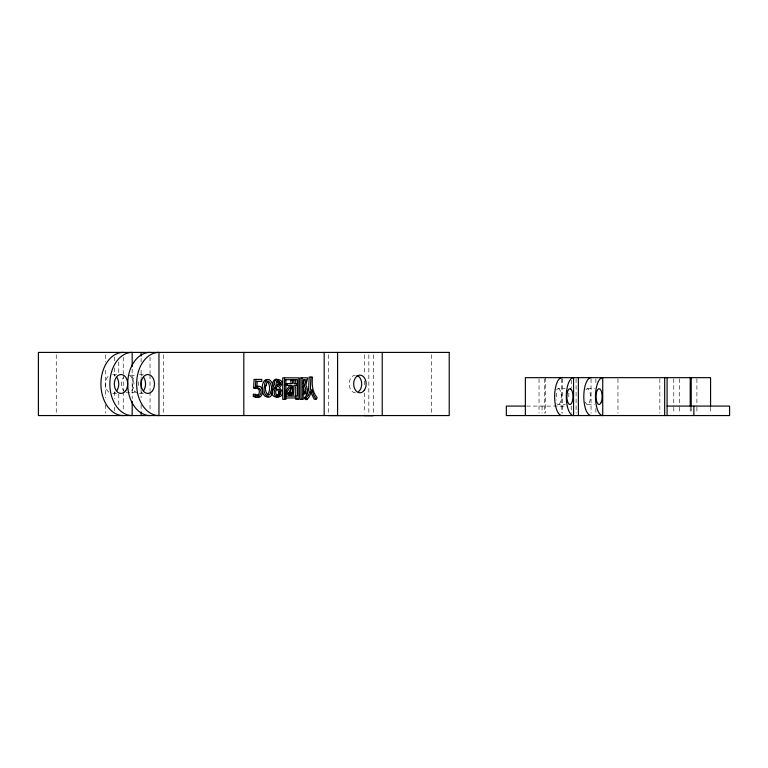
<?xml version="1.0" encoding="UTF-8"?>
<svg xmlns="http://www.w3.org/2000/svg" width="768" height="768" viewBox="0 0 768 768"><rect width="100%" height="100%" fill="white"/><g stroke="black" fill="none" stroke-linecap="round" stroke-linejoin="round"><path stroke-width="0.58" stroke-dasharray="3.84 2.88" d="M116.544 374.506L112.08 374.506A9.475 6.701 -90 0 1 115.43 375.773M143.338 374.506L138.874 374.506A9.475 6.701 -90 0 1 142.224 375.773M556.646 389.933A7.891 3.024 -90 0 1 558.144 388.723L565.142 388.723M587.434 388.714L594.432 388.714M116.544 393.446L112.08 393.446A9.475 6.701 -90 0 0 115.43 392.179M143.338 393.446L138.874 393.446A9.475 6.701 -90 0 0 142.224 392.179M556.858 403.594A7.891 3.024 -90 0 0 557.597 404.304L565.382 404.496M587.434 404.506L594.432 404.506M526.57 406.08L567.667 406.08M558.144 388.723L558.931 388.906A7.891 3.024 -90 0 1 561.274 397.325A7.891 3.024 -90 0 1 558.384 404.496M710.573 407.261L710.573 413.184M696.902 378.845L696.902 406.08M696.902 407.261L696.902 413.184M691.219 407.261L691.219 413.184M690.221 407.261L690.221 413.184M679.555 378.845L679.555 406.08M679.555 407.261L679.555 413.184M673.776 378.845L673.776 406.08M673.776 407.261L673.776 413.184M659.846 378.845L659.846 413.184M617.962 378.845L617.962 413.184M595.891 378.845L595.891 383.587M595.891 408.451L595.891 413.184M591.053 378.845L591.053 413.184M576.086 378.845L576.086 413.184M571.248 380.035L571.248 388.32M571.248 406.08L571.248 413.184M568.829 393.053L568.829 398.976M562.147 378.845L562.147 413.184M561.888 378.845L561.888 413.184M556.378 393.053L556.378 400.157M545.712 377.664L545.712 413.184M544.704 378.845L544.704 413.184M542.054 406.08L542.054 413.184M539.03 378.845L539.03 413.184M431.357 354.787L431.357 413.165M373.306 354.787L373.306 413.213M368.842 354.787L368.842 413.165M364.378 354.787L364.378 375.043M364.378 380.995L364.378 386.957M364.378 392.918L364.378 413.165M328.656 354.787L328.656 413.165M163.43 354.787L163.43 413.165M150.038 357.168L150.038 373.853M150.038 375.043L150.038 390.528M150.038 391.718L150.038 410.784M141.101 358.358L141.101 361.939M141.101 370.272L141.101 378.614M141.101 389.338L141.101 397.68M141.101 404.832L141.101 409.594M132.173 369.082L132.173 398.87M123.245 357.168L123.245 373.853M123.245 375.043L123.245 390.528M123.245 391.718L123.245 410.784M118.781 361.939L118.781 373.853M118.781 394.109L118.781 406.022M114.317 357.168L114.317 360.749M114.317 367.891L114.317 376.234M114.317 391.718L114.317 398.87M114.317 407.213L114.317 410.784M105.379 354.787L105.379 361.939M105.379 370.272L105.379 397.68M105.379 404.832L105.379 413.165M56.266 354.787L56.266 413.165M137.136 393.13A9.475 6.701 -90 0 1 132.23 385.21A9.475 6.701 -90 0 1 135.523 375.773M108.73 392.179A9.475 6.701 -90 0 1 108.73 375.773M585.926 389.77A7.891 3.024 -90 0 1 589.91 392.083A7.891 3.024 -90 0 1 589.373 402.653A7.891 3.024 -90 0 1 585.293 402.192M355.45 392.822A8.842 6.25 -90 0 1 349.2 383.981A8.842 6.25 -90 0 1 355.45 375.139M129.331 375.437A8.842 6.25 -90 0 1 133.958 383.981A8.842 6.25 -90 0 1 129.331 392.515M127.709 392.822A8.842 6.25 -90 0 1 126.096 392.515M124.579 391.632A8.842 6.25 -90 0 1 123.293 377.731M130.56 375.437A8.842 6.25 -90 0 1 135.302 376.32M138.211 381.686A8.842 6.25 -90 0 1 138.211 386.266M135.302 391.632A8.842 6.25 -90 0 1 130.56 392.515"/><path stroke-width="1.15" d="M310.982 377.078L310.387 388.762A14.064 9.946 -90 0 1 308.458 394.858M259.104 396.442L256.387 397.334L253.978 396.806L253.344 396.384L253.344 394.301L255.13 394.301C263.491 399.408 262.752 384.422 254.381 388.426L253.613 387.744L254.083 379.421L261.763 379.421L261.763 381.427L256.57 381.427M256.166 388.426L255.398 387.744L255.869 379.421M257.222 381.427L256.886 386.496C266.035 383.933 263.242 402.106 255.13 396.384L253.344 396.384M276.307 395.51L277.363 395.299C279.782 393.744 278.717 389.981 276.374 388.848M280.378 393.744C281.453 386.515 273.398 388.752 276.298 394.714L279.149 395.299L280.378 393.744L278.592 393.744M277.133 386.266L278.342 383.482L277.171 381.139L278.957 381.139L279.994 382.406L279.974 384.643L278.15 386.842C276.096 385.872 275.261 382.493 277.296 381.139L278.957 381.139M291.302 395.126L288.547 394.973L288.336 393.226L290.726 393.274L290.87 388.003M288.336 393.226L292.522 393.274L292.656 385.776L289.075 392.237L287.52 393.907L285.734 393.907M305.386 392.035L303.667 391.872L303.936 393.907C308.621 394.896 307.622 387.562 305.856 385.2L307.699 377.846L300.096 377.846L300.096 399.418L303.187 399.418L303.187 379.786L306.192 379.786L304.282 385.488L305.818 388.973L305.386 392.035L303.6 392.035L304.138 390.134L303.216 386.65M303.13 383.587L304.406 379.786M289.776 385.392L284.986 392.16L286.771 392.16L291.562 385.392L285.466 385.392L285.466 383.558L292.656 383.558L292.656 380.362M306.672 394.858L304.406 397.968L305.366 399.514L307.152 399.514L308.928 397.21L310.829 393.466L311.798 389.357L313.517 394.877L316.042 399.226L317.203 397.68C312.211 392.122 311.837 384.134 312.422 377.078L309.197 377.078L308.602 388.762A14.064 9.946 -90 0 1 306.672 394.858M308.458 394.858L306.192 397.968L304.406 397.968M276.624 387.84L274.838 387.84C263.741 400.416 290.947 399.936 279.408 387.744C288.893 377.194 267.6 376.829 276.624 387.84C273.379 389.789 273.149 396.211 277.238 397.258L278.611 396.586M304.598 393.523L303.178 394.099M268.531 396.72C260.16 399.485 260.064 377.021 268.454 379.757M254.381 388.426L255.322 388.224M256.435 395.462C259.901 395.453 260.304 389.741 257.626 388.339M266.688 395.462C270.557 392.986 270.557 383.501 266.688 381.034M285.264 379.69L297.514 379.69L297.514 396.125L285.264 396.125M277.805 381.619L279.59 381.619M278.208 382.406L279.994 382.406M278.342 383.482L280.128 383.482M278.189 384.643L279.974 384.643M253.613 387.744L255.398 387.744M278.582 391.382L280.368 391.382M303.898 391.632L305.683 391.632M278.746 392.515L280.531 392.515M290.726 393.274L292.522 393.274M290.525 393.456L292.31 393.456M278.131 394.694L279.917 394.694M288.547 394.973L293.645 394.723L294.019 385.392L296.275 385.392L296.275 383.558L294.019 383.558L294.019 380.362L290.87 380.362L290.87 383.558M277.363 395.299L279.149 395.299M285.264 397.968L297.514 397.968L297.514 399.322M316.042 399.226L314.256 399.226L310.771 392.266M525.427 406.08L506.333 406.08L506.333 415.555L729.6 415.555L729.6 406.08L667.094 406.08M328.656 415.555L373.306 415.594L364.378 415.555M256.886 386.256L258.461 386.582M278.294 379.738C273.13 376.848 270.874 385.315 274.838 387.84M253.344 394.301L254.006 394.8M306.192 397.968L307.152 399.514M286.771 392.16L287.52 393.907M290.122 393.226L290.333 394.973M710.573 406.08L710.573 377.664L525.36 377.664L525.36 415.555M693.878 406.08L693.878 415.555M691.219 377.664L691.219 406.08M690.221 377.664L690.221 406.08M667.094 377.664L667.094 415.555M664.675 377.664L664.675 415.555M578.39 377.664L578.39 415.555M382.234 352.406L382.234 415.555M337.584 352.406L337.584 415.555M324.192 352.406L324.192 415.555M301.891 377.846L301.891 399.418M295.728 379.69L295.728 383.213M295.728 385.555L295.728 396.125M295.728 397.968L295.728 399.322L298.877 399.322L298.877 377.846L282.73 377.846L282.73 399.322L285.888 399.322L285.888 397.968M287.251 383.558L287.251 385.392M285.888 379.69L285.888 396.125M284.515 377.846L284.515 399.322M255.13 394.301L255.13 396.384M243.811 352.406L243.811 415.555M141.101 352.406L141.101 355.978M141.101 379.805L141.101 388.147M141.101 411.974L141.101 415.555M132.173 366.701L132.173 352.406A31.574 22.33 -90 0 0 109.853 383.981A31.574 22.33 -90 0 0 132.173 415.555L132.173 401.251M123.245 415.555A31.574 22.33 90 0 1 100.915 383.981A31.574 22.33 90 0 1 123.245 352.406M150.038 415.555A31.574 22.33 -90 0 1 127.709 383.981A31.574 22.33 -90 0 1 150.038 352.406M143.606 377.28A9.475 6.701 -90 0 1 143.606 390.672M116.813 377.28A9.475 6.701 -90 0 1 116.813 390.672M591.053 415.555A18.941 7.248 -90 0 1 583.805 396.605A18.941 7.248 -90 0 1 591.053 377.664M561.888 415.555A18.941 7.248 -90 0 1 554.64 396.605A18.941 7.248 -90 0 1 561.888 377.664M357.062 375.437A8.842 6.25 -90 0 1 361.642 382.819A8.842 6.25 -90 0 1 358.57 391.632M264.547 386.208C261.542 394.915 272.016 403.44 272.429 390.259C275.434 381.571 264.931 373.046 264.547 386.208M266.208 385.066C263.194 389.482 269.309 400.944 270.778 391.421C273.821 387.014 267.6 375.552 266.208 385.066M449.222 352.406L38.4 352.406L38.4 415.555L449.222 415.555L449.222 352.406M570.595 388.906L569.808 388.723A7.891 3.024 -90 0 0 566.918 395.885A7.891 3.024 -90 0 0 569.261 404.304L570.048 404.496A7.891 3.024 -90 0 0 572.938 397.325A7.891 3.024 -90 0 0 570.595 388.906M602.726 415.555L602.726 377.664A18.941 7.248 90 0 0 595.478 396.605A18.941 7.248 90 0 0 602.726 415.555M573.552 415.555L573.552 377.664A18.941 7.248 -90 0 0 566.304 396.605A18.941 7.248 -90 0 0 573.552 415.555M158.966 415.555L158.966 352.406A31.574 22.33 -90 0 0 136.637 383.981A31.574 22.33 -90 0 0 158.966 415.555M125.75 390.672A9.475 6.701 -90 0 0 122.746 374.832A9.475 6.701 -90 0 0 114.538 386.429A9.475 6.701 -90 0 0 125.75 390.672M152.544 390.672A9.475 6.701 -90 0 0 149.539 374.832A9.475 6.701 -90 0 0 141.331 386.429A9.475 6.701 -90 0 0 152.544 390.672M601.238 402.192A7.891 3.024 -90 0 0 599.885 388.982A7.891 3.024 -90 0 0 596.179 398.65A7.891 3.024 -90 0 0 601.238 402.192M364.33 390.23A8.842 6.25 -90 0 0 361.526 375.437A8.842 6.25 -90 0 0 353.875 386.266A8.842 6.25 -90 0 0 364.33 390.23"/></g></svg>
